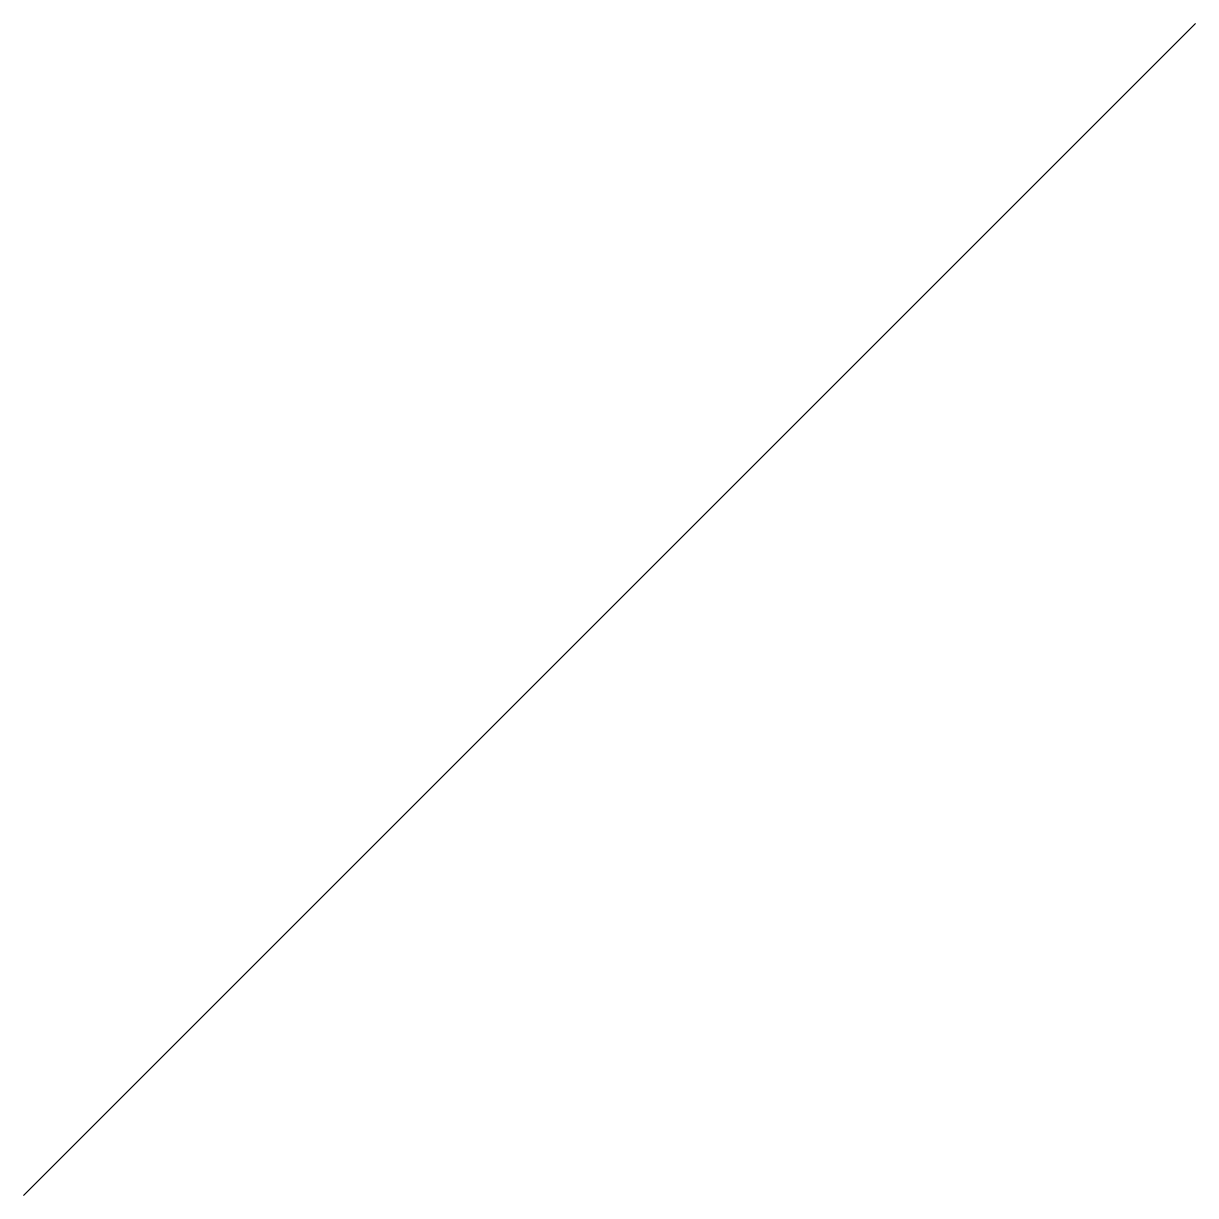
# Model space of a CAD drawing. Extents: x 0 to 100, y 0 to 100.
import ezdxf

# ---------------------------------------------------------------- set-up
doc = ezdxf.new("R2010")
doc.units = 0
doc.layers.get('0').update_dxf_attribs({"linetype": 'CONTINUOUS'})

msp = doc.modelspace()

# ---------------------------------------------------------------- linework, layer by layer
msp.add_spline([(0, 0), (100, 100)], degree=3)

doc.saveas('drawing.dxf')
